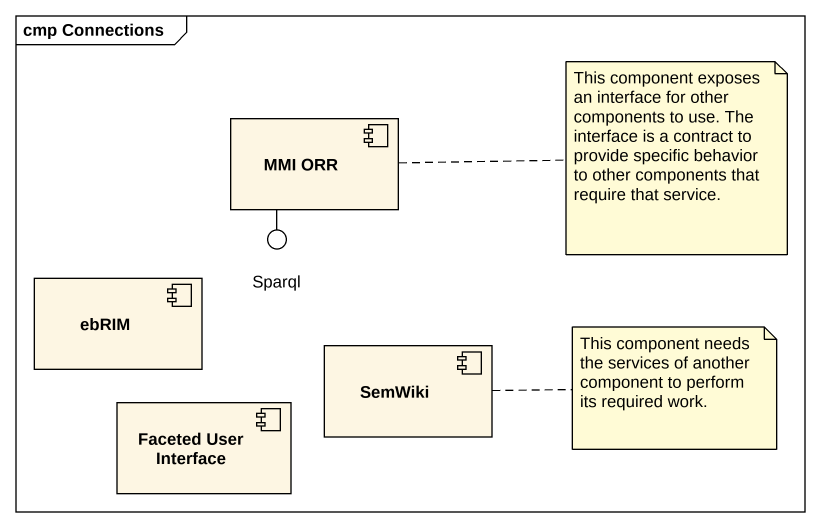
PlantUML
@startuml
mainframe cmp Connections
component "MMI ORR" as MMI_ORR
() Sparql
component ebRIM
component SemWiki
component "Faceted User Interface" as Faceted_User_Interface
MMI_ORR -- Sparql
note right of MMI_ORR : This component exposes an interface for other components to use. The interface is a contract to provide specific behavior to other components that require that service.
note right of SemWiki : This component needs the services of another component to perform its required work.
@enduml
